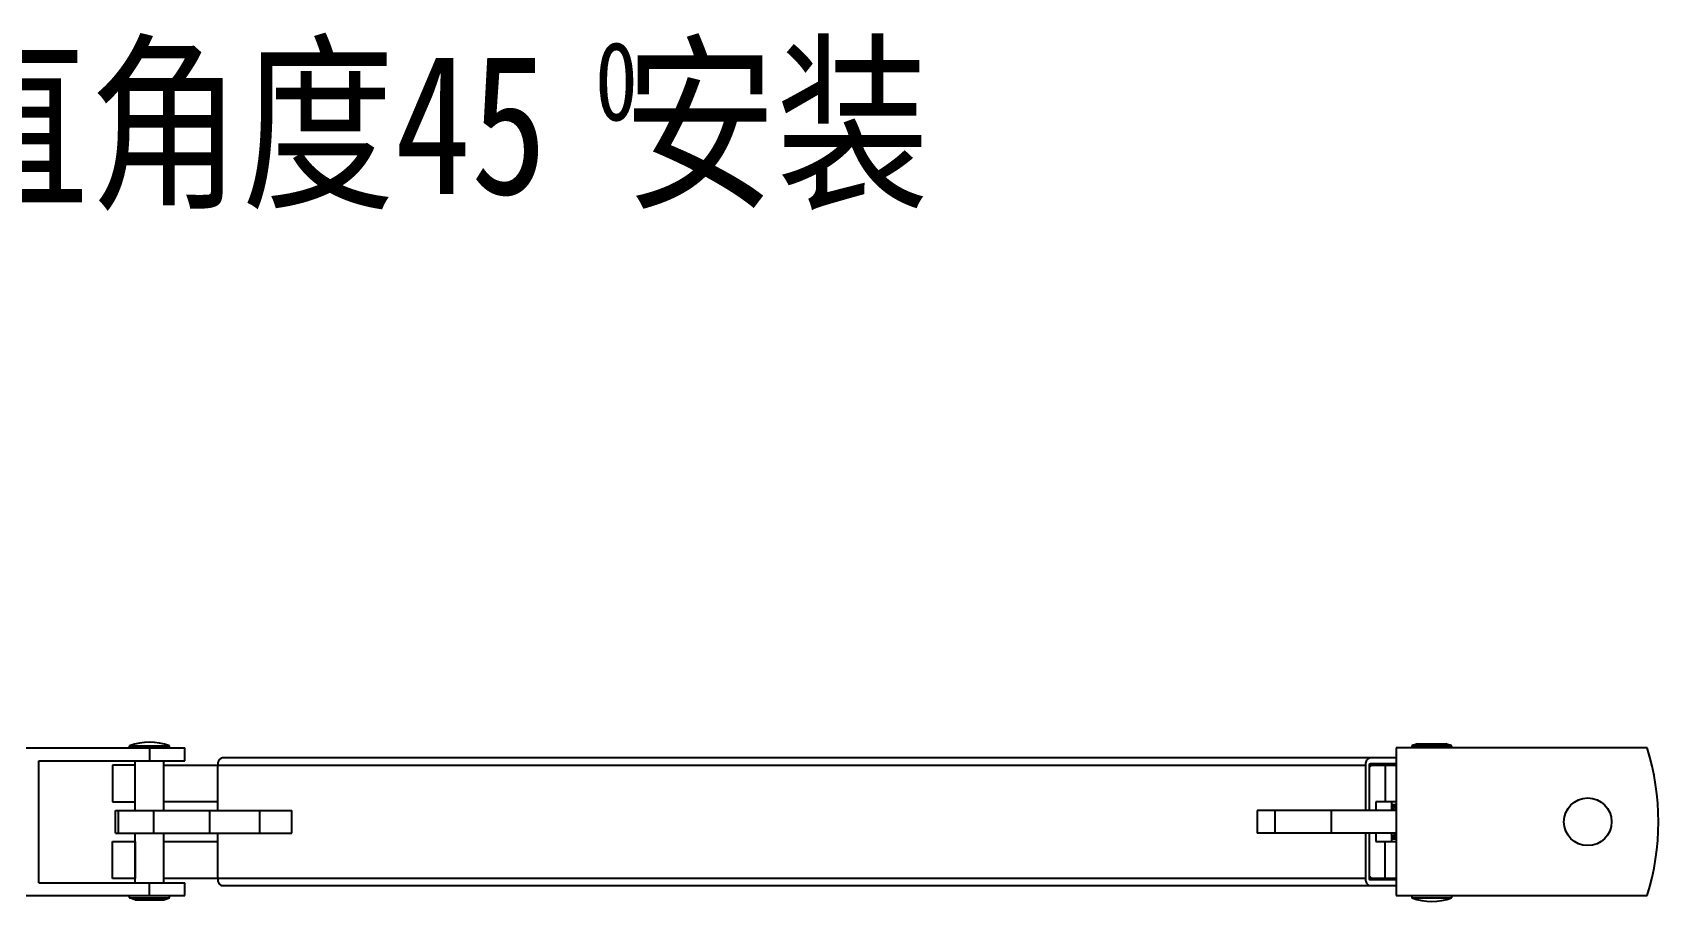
# Model space of a CAD drawing. Extents: x 815029915 to 815825525, y 579155098 to 579748855.
# Drawn here: x 815617452 to 815620376, y 579321551 to 579323113 of the extents above; entities that cross this region are included whole.
import ezdxf

# ---------------------------------------------------------------- set-up
doc = ezdxf.new("R2010")
doc.units = 0
doc.header["$LTSCALE"] = 100
doc.header["$MEASUREMENT"] = 0
doc.layers.add('02___PRT_ALL_AXES', color=7, linetype='Continuous')
doc.layers.add('11122', color=7, linetype='Continuous')
doc.styles.add('六院', font='', dxfattribs={"width": 0.8})
doc.styles.get('六院').set_extended_font_data('SimSun')

msp = doc.modelspace()

# ---------------------------------------------------------------- linework, layer by layer
at = {"color": 0, "linetype": 'Continuous'}
for p, q in [((815617440.9, 579321827.1), (815617726.6, 579321827.1)), ((815617662.8, 579321827.1), (815617662.8, 579321804.1)), ((815617726.6, 579321804.1), (815617726.6, 579321827.1)), ((815619904.9, 579321809.2), (815617794.4, 579321809.2)), ((815620356.1, 579321827.1), (815619904.9, 579321827.1)), ((815619904.9, 579321827.1), (815619904.9, 579321561.7)), ((815619932.9, 579321831.1), (815619932.9, 579321827.1)), ((815620004.4, 579321831.1), (815620004.4, 579321827.1)), ((815617463.8, 579321584.7), (815617463.8, 579321804.1)), ((815617463.8, 579321804.1), (815617726.6, 579321804.1)), ((815617596.5, 579321796.4), (815617596.5, 579321730.1)), ((815617637.3, 579321796.4), (815617596.5, 579321796.4)), ((815617636.8, 579321730.1), (815617636.8, 579321796.4)), ((815617688.4, 579321796.4), (815619849.5, 579321796.4)), ((815617785.3, 579321796.4), (815617785.3, 579321714.8)), ((815619849.5, 579321796.4), (815619849.5, 579321714.8)), ((815619856.7, 579321796.4), (815619904.9, 579321796.4)), ((815619856.7, 579321714.8), (815619856.7, 579321796.4)), ((815619858.5, 579321799), (815619904.9, 579321799)), ((815619884.9, 579321796.4), (815619884.9, 579321730.1)), ((815617596.5, 579321730.1), (815617637.3, 579321730.1)), ((815617785.3, 579321730.1), (815617688.4, 579321730.1)), ((815619904.9, 579321730.1), (815619867.9, 579321730.1)), ((815619896.4, 579321725), (815619896.5, 579321725)), ((815617601.6, 579321674), (815617601.6, 579321714.8)), ((815617601.6, 579321714.8), (815617919.1, 579321714.8)), ((815617606.9, 579321674), (815617606.9, 579321714.8)), ((815617670.5, 579321674), (815617670.5, 579321714.8)), ((815617771.5, 579321674), (815617771.5, 579321714.8)), ((815617861.4, 579321674), (815617861.4, 579321714.8)), ((815617919.1, 579321674), (815617919.1, 579321714.8)), ((815619904.9, 579321714.8), (815619654.6, 579321714.8)), ((815619654.6, 579321714.8), (815619654.6, 579321674)), ((815619686.8, 579321714.8), (815619686.8, 579321674)), ((815619787.8, 579321714.8), (815619787.8, 579321674)), ((815617601.6, 579321674), (815617919.1, 579321674)), ((815617785.3, 579321674), (815617785.3, 579321592.3)), ((815619904.9, 579321674), (815619654.6, 579321674)), ((815619849.5, 579321674), (815619849.5, 579321592.3)), ((815619856.7, 579321592.3), (815619856.7, 579321674)), ((815617596.5, 579321592.3), (815617596.5, 579321658.7)), ((815617596.5, 579321658.7), (815617637.3, 579321658.7)), ((815617636.8, 579321658.7), (815617636.8, 579321592.3)), ((815617688.4, 579321658.7), (815617785.3, 579321658.7)), ((815619867.9, 579321658.7), (815619904.9, 579321658.7)), ((815619884.9, 579321592.3), (815619884.9, 579321658.7)), ((815617463.8, 579321584.7), (815617726.6, 579321584.7)), ((815617637.3, 579321592.3), (815617596.5, 579321592.3)), ((815617662.8, 579321561.7), (815617662.8, 579321584.7)), ((815619849.5, 579321592.3), (815617688.4, 579321592.3)), ((815617726.6, 579321561.7), (815617726.6, 579321584.7)), ((815617794.4, 579321579.6), (815619904.9, 579321579.6)), ((815619904.9, 579321592.3), (815619856.7, 579321592.3)), ((815619904.9, 579321589.8), (815619858.5, 579321589.8)), ((815617440.9, 579321561.7), (815617726.6, 579321561.7)), ((815619904.9, 579321561.7), (815620356.1, 579321561.7)), ((815619932.9, 579321561.7), (815619932.9, 579321557.6)), ((815620004.4, 579321561.7), (815620004.4, 579321557.6))]:
    msp.add_line(p, q, dxfattribs=at)
for centre, radius, start, end in [((815619934.3, 579321694.4), 442.1, 342.5364, 17.4636), ((815619867.3, 579321796.5), 17.8, 169.333, 180.0301), ((815619896.5, 579321708.4), 16.6, 82.6677, 89.9838), ((815619900.8, 579321708.4), 16.6, 90.0177, 97.7118), ((815619896.4, 579321708), 17, 75.7622, 82.658), ((815619896.3, 579321707.5), 17.5, 72.5002, 75.767), ((815619900.8, 579321708.5), 16.5, 86.29, 89.9967), ((815619900.8, 579321708.2), 16.8, 80.5953, 86.2819), ((815619901.9, 579321708.4), 16.6, 82.4739, 89.9828), ((815619900.7, 579321707.9), 17.1, 75.9398, 80.5941), ((815619906.2, 579321708.3), 16.7, 94.6387, 97.5163), ((815619901.8, 579321708.1), 16.9, 79.6225, 82.4804), ((815619872.4, 579321698.3), 29.7, 34.6383, 35.9814), ((815619872, 579321698), 30.2, 34.026, 34.6404), ((815619876.5, 579321698.1), 30, 34.0237, 35.416), ((815619875.5, 579321687.4), 26.5, 322.0605, 327.1819), ((815619893.7, 579321678.5), 14.7, 280.6844, 285.3402), ((815619898.1, 579321677.9), 14.2, 263.07, 269.9861), ((815619873.3, 579321688.2), 27.9, 326.1506, 328.2417), ((815619872.6, 579321688.6), 28.7, 328.236, 329.1443), ((815619893.6, 579321678.7), 14.9, 285.3332, 286.4046), ((815619873.9, 579321688.5), 28.4, 327.1454, 329.0662), ((815619898.1, 579321677.9), 14.1, 270.0047, 274.3395), ((815619899.2, 579321678), 14.2, 270.0259, 278.8089), ((815619899.1, 579321678.4), 14.6, 278.8155, 285.3917), ((815619903.5, 579321678), 14.2, 261.1705, 269.9739), ((815619899, 579321678.7), 14.9, 285.3782, 286.4026), ((815619898.9, 579321679.2), 15.5, 286.4386, 292.9713), ((815619903.5, 579321677.9), 14.1, 270.0047, 274.3392), ((815619903.5, 579321678), 14.2, 274.3365, 275.599), ((815619904.6, 579321677.8), 14.1, 270.0003, 271.1866)]:
    msp.add_arc(centre, radius, start, end, dxfattribs=at)
for points, knots in [([(815617794.4, 579321809.2), (815617791.9, 579321809.2), (815617786.5, 579321805.4), (815617785.3, 579321799.6), (815617785.3, 579321796.4)], [0, 0, 0, 0, 0.440232, 1, 1, 1, 1]), ([(815619858.5, 579321809.2), (815619856.5, 579321809.2), (815619852, 579321806.7), (815619850.3, 579321802.2), (815619849.8, 579321799.7)], [0, 0, 0, 0, 0.4468, 1, 1, 1, 1]), ([(815619856.7, 579321796.4), (815619856.7, 579321796.8), (815619856.8, 579321797.8), (815619857.7, 579321799), (815619858.5, 579321799)], [0, 0, 0, 0, 0.29846, 1, 1, 1, 1]), ([(815619904.9, 579321718.5), (815619904.3, 579321719.2), (815619901.8, 579321721.5), (815619898.8, 579321723.3), (815619896.4, 579321724.1)], [0, 0, 0, 0, 0.263007, 1, 1, 1, 1]), ([(815619896.4, 579321723.7), (815619897.2, 579321723.4), (815619900.4, 579321721.8), (815619903.2, 579321719.4), (815619904.9, 579321717.4)], [0, 0, 0, 0, 0.238978, 1, 1, 1, 1]), ([(815619896.5, 579321725), (815619897.9, 579321724.9), (815619900.9, 579321724.3), (815619903.6, 579321722.9), (815619904.9, 579321722.1)], [0, 0, 0, 0, 0.49066, 1, 1, 1, 1]), ([(815619904.9, 579321722.8), (815619904.6, 579321722.9), (815619903.5, 579321723.5), (815619902.4, 579321723.9), (815619901.6, 579321724.2)], [0, 0, 0, 0, 0.253666, 1, 1, 1, 1]), ([(815619902.4, 579321714.9), (815619902, 579321715.5), (815619900.3, 579321717.9), (815619898.2, 579321720), (815619896.4, 579321721.3)], [0, 0, 0, 0, 0.260528, 1, 1, 1, 1]), ([(815619896.4, 579321720.5), (815619896.8, 579321720.1), (815619898.5, 579321718.6), (815619900, 579321716.9), (815619900.9, 579321715.5)], [0, 0, 0, 0, 0.242618, 1, 1, 1, 1]), ([(815619896.4, 579321666.2), (815619897.1, 579321666.6), (815619900, 579321668.7), (815619902.3, 579321671.6), (815619903.7, 579321673.9)], [0, 0, 0, 0, 0.235297, 1, 1, 1, 1]), ([(815619902.6, 579321673.9), (815619902.2, 579321673.2), (815619900.5, 579321670.6), (815619898.3, 579321668.3), (815619896.4, 579321666.9)], [0, 0, 0, 0, 0.26441, 1, 1, 1, 1]), ([(815619904.9, 579321669.7), (815619903.7, 579321668.4), (815619901.1, 579321666.1), (815619898, 579321664.7), (815619896.4, 579321664.3)], [0, 0, 0, 0, 0.519467, 1, 1, 1, 1]), ([(815619897.8, 579321664.4), (815619898.5, 579321664.5), (815619901.1, 579321665.5), (815619903.4, 579321667.1), (815619904.9, 579321668.5)], [0, 0, 0, 0, 0.239996, 1, 1, 1, 1]), ([(815619904.9, 579321665.5), (815619904.4, 579321665.2), (815619902.6, 579321664.4), (815619900.6, 579321663.9), (815619899.2, 579321663.8)], [0, 0, 0, 0, 0.256497, 1, 1, 1, 1]), ([(815617785.3, 579321592.3), (815617785.3, 579321589.2), (815617786.5, 579321583.4), (815617791.9, 579321579.6), (815617794.4, 579321579.6)], [0, 0, 0, 0, 0.559768, 1, 1, 1, 1]), ([(815619850.2, 579321587.3), (815619850.8, 579321585.2), (815619852.7, 579321581.5), (815619856.7, 579321579.6), (815619858.5, 579321579.6)], [0, 0, 0, 0, 0.547859, 1, 1, 1, 1]), ([(815619858.5, 579321589.8), (815619857.7, 579321589.8), (815619856.8, 579321590.9), (815619856.7, 579321592), (815619856.7, 579321592.3)], [0, 0, 0, 0, 0.70154, 1, 1, 1, 1])]:
    msp.add_open_spline(points, degree=3, knots=knots, dxfattribs=at)
msp.add_open_spline([(815619849.5, 579321592.3), (815619849.5, 579321590.6), (815619849.7, 579321588.9), (815619850.2, 579321587.3)], degree=3, dxfattribs=at)
at = {"layer": '02___PRT_ALL_AXES', "color": 0, "linetype": 'Continuous'}
for p, q in [((815617627.1, 579321827.1), (815617627.1, 579321831.1)), ((815617627.1, 579321831.1), (815617698.6, 579321831.1)), ((815617698.6, 579321827.1), (815617698.6, 579321831.1)), ((815619943.1, 579321834.4), (815619932.9, 579321831.1)), ((815619932.9, 579321831.1), (815620004.4, 579321831.1)), ((815619932.9, 579321831.1), (815619932.9, 579321827.1)), ((815619943.1, 579321834.4), (815619994.2, 579321834.4)), ((815619994.2, 579321834.4), (815620004.4, 579321831.1)), ((815620004.4, 579321831.1), (815620004.4, 579321827.1)), ((815617637.3, 579321714.8), (815617637.3, 579321804.1)), ((815617688.4, 579321714.8), (815617688.4, 579321804.1)), ((815619856.7, 579321792.4), (815619860.8, 579321796.4)), ((815619867.9, 579321730.1), (815619867.9, 579321714.8)), ((815619896.4, 579321730.1), (815619896.4, 579321714.8)), ((815617637.3, 579321584.7), (815617637.3, 579321674)), ((815617688.4, 579321584.7), (815617688.4, 579321674)), ((815619867.9, 579321674), (815619867.9, 579321658.7)), ((815619896.4, 579321674), (815619896.4, 579321658.7)), ((815619860.8, 579321592.3), (815619856.7, 579321596.4)), ((815617627.1, 579321557.6), (815617627.1, 579321561.7)), ((815617637.3, 579321554.4), (815617627.1, 579321557.6)), ((815617627.1, 579321557.6), (815617698.6, 579321557.6)), ((815617637.3, 579321554.4), (815617688.4, 579321554.4)), ((815617688.4, 579321554.4), (815617698.6, 579321557.6)), ((815617698.6, 579321557.6), (815617698.6, 579321561.7)), ((815619932.9, 579321561.7), (815619932.9, 579321557.6)), ((815619932.9, 579321557.6), (815620004.4, 579321557.6)), ((815620004.4, 579321561.7), (815620004.4, 579321557.6))]:
    msp.add_line(p, q, dxfattribs=at)
msp.add_circle((815620249.3, 579321694.4), 42.9, dxfattribs=at)
for centre, start, end in [((815617662.8, 579321735.5), 69.5127, 110.4873), ((815619968.7, 579321735.5), 104.4775, 110.4873), ((815619968.7, 579321735.5), 69.5127, 75.5225), ((815619968.7, 579321653.2), 249.5127, 290.4873)]:
    msp.add_arc(centre, 102.1, start, end, dxfattribs=at)

# ---------------------------------------------------------------- texts
at = {"layer": '11122', "style": '六院', "width": 0.8}
for s, height, p in [('与垂直角度45 安装', 252, (815616728.8, 579322822.8)), ('0', 141.8, (815618463.9, 579322955.3))]:
    msp.add_text(s, height=height, dxfattribs=at).set_placement(p)

doc.saveas('drawing.dxf')
